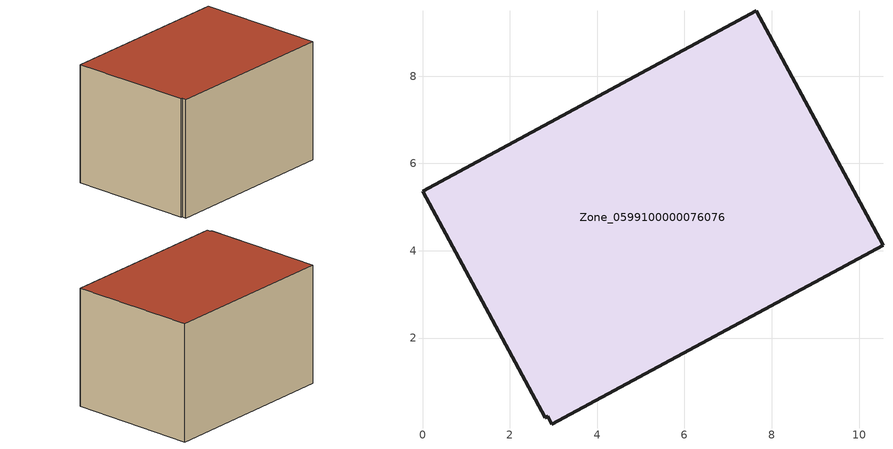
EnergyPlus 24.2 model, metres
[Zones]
Zone_0599100000076076
 floor ground (C_G): 2.87,0.21 2.82,0.18 0,5.37 7.65,9.5 10.55,4.12 2.96,0.03 z0
 wall outside (C_F): 10.55,4.12 7.65,9.5 0,5.37 2.82,0.18 2.87,0.21 2.96,0.03 10.55,4.12 z0:5.71
 roof outside (C_R): 2.96,0.03 10.55,4.12 7.65,9.5 0,5.37 2.82,0.18 2.87,0.21 z5.71
[BUILDING]
Pand.0599100000076076: North Axis=0; Terrain=City; Loads Convergence Tolerance Value=0.04; Temperature Convergence Tolerance Value=0.4; Solar Distribution=FullExterior; Maximum Number of Warmup Days=25; Minimum Number of Warmup Days=1
[Site:Location]
Rotterdam.The.Hague.AP_ZH_NLD Design_Conditions: Latitude=51.96; Longitude=4.45; Time Zone=1; Elevation=-4.5
[SITE:GROUNDTEMPERATURE:BUILDINGSURFACE]
18, 18, 18, 18, 18, 18, 18, 18, 18, 18, 18, 18
[MATERIAL] Thermal Absorptance=0.9; Solar Absorptance=0.7; Visible Absorptance=0.7
Name | Roughness | Thickness | Conductivity | Density | Specific Heat
G.TI.1946-1964 | MediumSmooth | 0.15 | 1 | 540 | 1210
F.TI.1946-1964 | Rough | 0.3 | 0.857143 | 1920 | 840
R.TI.1946-1964 | MediumRough | 0.2 | 0.277778 | 1500 | 1000
[CONSTRUCTION]
C_G: G.TI.1946-1964
C_F: F.TI.1946-1964
C_R: R.TI.1946-1964
[ZONE]
Zone_0599100000076076: Type=1; Multiplier=1; Ceiling Height=Autocalculate; Volume=Autocalculate; Floor Area=autocalculate; Part of Total Floor Area=Yes
[ZONEINFILTRATION:DESIGNFLOWRATE]
Infil_Zone_0599100000076076: Zone or ZoneList or Space or SpaceList=Zone_0599100000076076; Schedule=AlwaysOn; Design Flow Rate Calculation Method=Flow/Area; Flow Rate per Floor Area=0.003; Constant Term Coefficient=1; Temperature Term Coefficient=0; Velocity Term Coefficient=0; Velocity Squared Term Coefficient=0
[HVACTEMPLATE:ZONE:IDEALLOADSAIRSYSTEM]
Zone_0599100000076076: Maximum Heating Supply Air Temperature=50; Minimum Cooling Supply Air Temperature=13; Maximum Heating Supply Air Humidity Ratio=0.0156; Minimum Cooling Supply Air Humidity Ratio=0.0077; Heating Limit=NoLimit; Cooling Limit=NoLimit; Dehumidification Control Type=ConstantSensibleHeatRatio; Cooling Sensible Heat Ratio=0.7; Dehumidification Setpoint=60; Humidification Control Type=None; Humidification Setpoint=30; Outdoor Air Method=None; Outdoor Air Flow Rate per Person=0.00944; Outdoor Air Flow Rate per Zone Floor Area=0; Outdoor Air Flow Rate per Zone=0; Demand Controlled Ventilation Type=None; Outdoor Air Economizer Type=NoEconomizer; Heat Recovery Type=None; Sensible Heat Recovery Effectiveness=0.7; Latent Heat Recovery Effectiveness=0.65
[ZONECONTROL:THERMOSTAT]
ThermostatControl_Zone_0599100000076076: Zone or ZoneList=Zone_0599100000076076; Control Type Schedule=DualSetpointControlType; Control 1=Thermostat_Zone_0599100000076076; Temperature Difference Between Cutout And Setpoint=0
[THERMOSTATSETPOINT:DUALSETPOINT]
Thermostat_Zone_0599100000076076: Heating Setpoint Temperature Schedule=HeatingSetpoint_Zone_0599100000076076; Cooling Setpoint Temperature Schedule=CoolingSetpoint_Zone_0599100000076076
[SCHEDULE:COMPACT]
HeatingSetpoint_Zone_0599100000076076: Through: 12/31, For: AllDays, Until: 24:00, 21
CoolingSetpoint_Zone_0599100000076076: Through: 12/31, For: AllDays, Until: 24:00, 24
DualSetpointControlType: Through: 12/31, For: AllDays, Until: 24:00, 4
AlwaysOn: Through: 12/31, For: AllDays, Until: 24:00, 1
